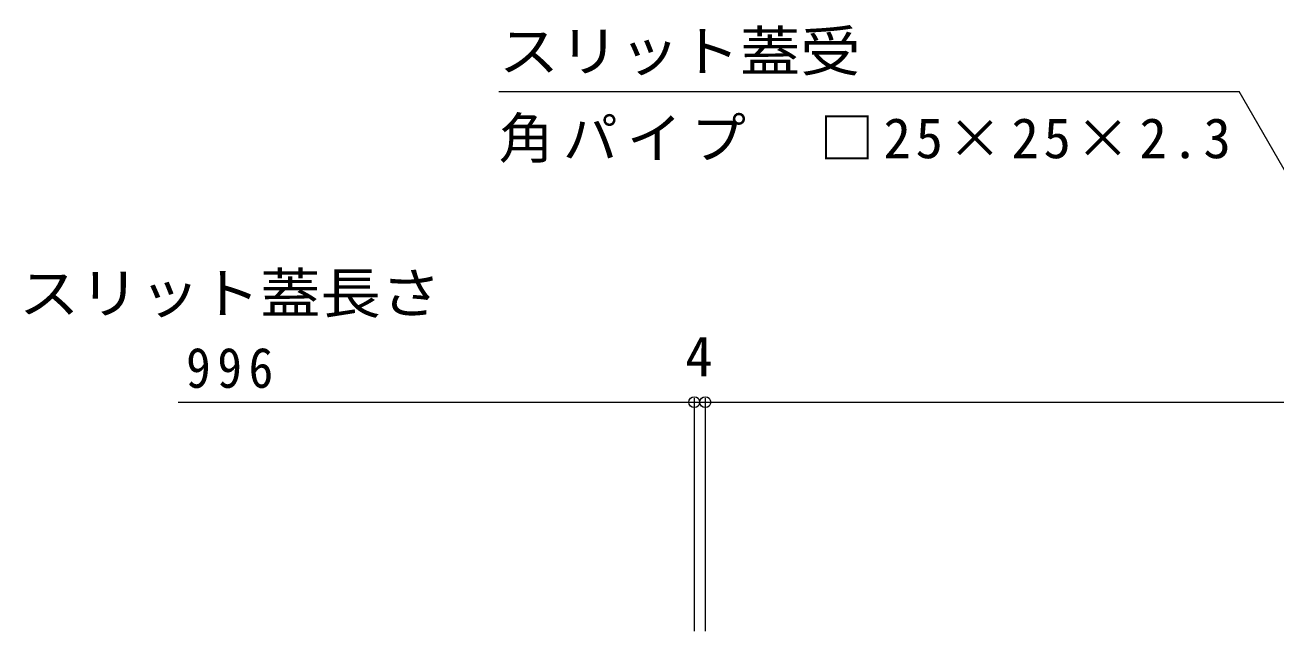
# Model space of a CAD drawing. Units: millimetres at full size, sheet at 1:5; details may follow other scales. Extents: x -1763 to 1942, y -1329 to 1372.
# Drawn here: x -1507.9 to -1052, y -480 to -253.8 of the extents above; entities that cross this region are included whole.
import ezdxf
from ezdxf.enums import TextEntityAlignment as Align

# ---------------------------------------------------------------- set-up
doc = ezdxf.new("R2010")
doc.units = ezdxf.units.MM
doc.header["$LTSCALE"] = 5
doc.header["$PDMODE"] = 32
doc.header["$PDSIZE"] = 4
doc.layers.add('4-4_0108_天井情報・�', color=7, linetype='Continuous', lineweight=9)
doc.layers.add('4-5_0055_アルミ建具_', color=7, linetype='Continuous', lineweight=9)
doc.styles.add('ＭＳ ゴシック', font='')
doc.styles.get('ＭＳ ゴシック').set_extended_font_data('MS Gothic')

msp = doc.modelspace()

# ---------------------------------------------------------------- linework, layer by layer
at = {"layer": '4-4_0108_天井情報・�'}
for p, q in [((-1452.098, -391.399), (-1263.791, -391.399)), ((-1263.791, -389.899), (-1263.791, -474.969)), ((-1263.791, -391.399), (-1259.791, -391.399)), ((-1259.791, -389.899), (-1259.791, -474.969)), ((-1259.791, -391.399), (-263.791, -391.399))]:
    msp.add_line(p, q, dxfattribs=at)
for p in [(-1263.791, -391.399), (-1259.791, -391.399)]:
    msp.add_point(p, dxfattribs=at)
at = {"layer": '4-5_0055_アルミ建具_'}
for p in [(-1335.11, -278.122), (-924.291, -521.945)]:
    msp.add_line(p, (-1065.062, -278.122), dxfattribs=at)

# ---------------------------------------------------------------- texts
at = {"layer": '4-4_0108_天井情報・�', "color": 2, "style": 'ＭＳ ゴシック', "width": 1.1}
msp.add_text('スリット蓋長さ', height=14.66, dxfattribs=at).set_placement((-1510.118, -363.39), align=Align.BOTTOM_LEFT)
at = {"layer": '4-4_0108_天井情報・�', "color": 2, "style": 'ＭＳ ゴシック'}
msp.add_text('4', height=14.66, dxfattribs=at).set_placement((-1267.1, -386.399), align=Align.BOTTOM_LEFT)
at = {"layer": '4-4_0108_天井情報・�', "color": 2, "insert": (-1449.149, -386.399), "char_height": 14.66, "attachment_point": 7, "style": 'ＭＳ ゴシック'}
msp.add_mtext('\\T1.27;\\W0.9;996', dxfattribs=at)
at = {"layer": '4-5_0055_アルミ建具_', "color": 2, "style": 'ＭＳ ゴシック', "width": 1.1}
msp.add_text('スリット蓋受', height=14.66, dxfattribs=at).set_placement((-1335.11, -275.122), align=Align.BOTTOM_LEFT)
at = {"layer": '4-5_0055_アルミ建具_', "color": 2, "insert": (-1335.11, -304.13), "char_height": 14.66, "attachment_point": 7, "style": 'ＭＳ ゴシック'}
msp.add_mtext('\\T1.17;角パイプ\u3000□25×25×2.3', dxfattribs=at)

doc.saveas('drawing.dxf')
